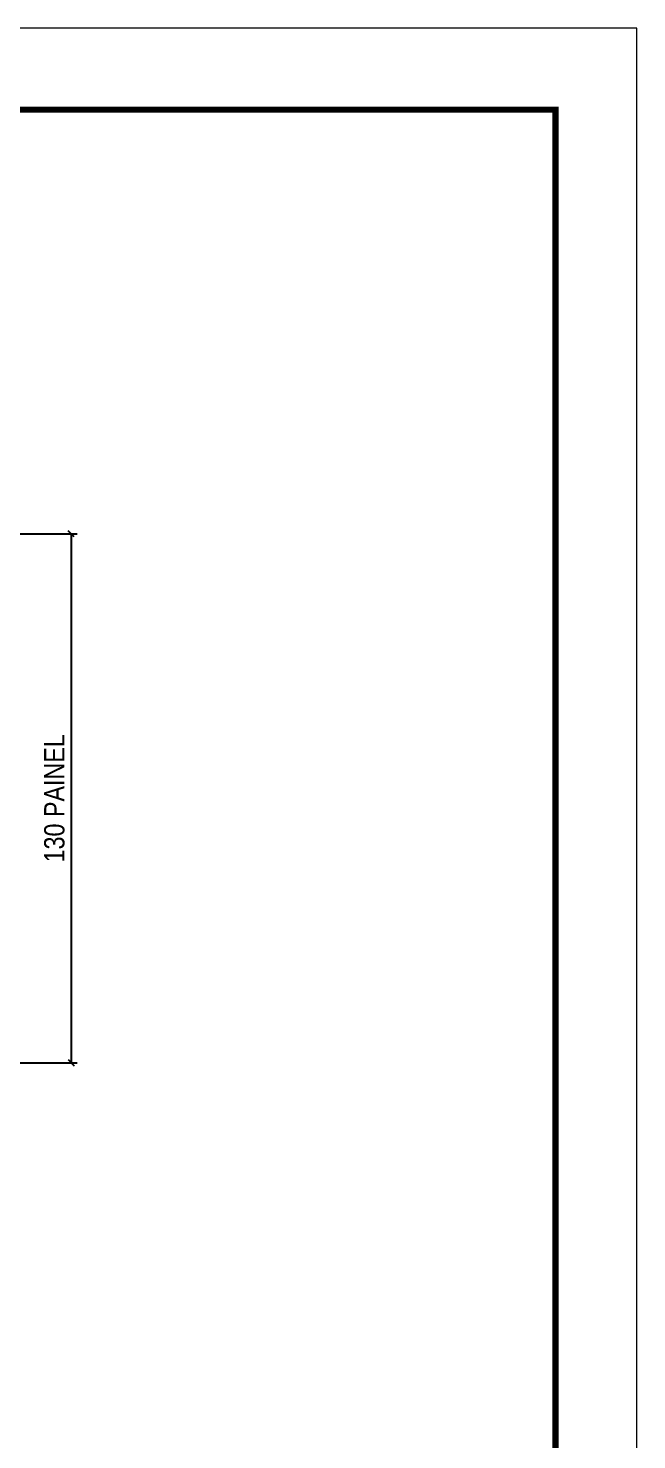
# Model space of a CAD drawing. Extents: x 28748 to 35002, y 14885 to 43501.
# Drawn here: x 34702 to 35002, y 29024 to 29718 of the extents above; entities that cross this region are included whole.
import ezdxf

# ---------------------------------------------------------------- set-up
doc = ezdxf.new("R2010")
doc.units = 0
doc.linetypes.add('DASHED', pattern=[0.75, 0.5, -0.25])
doc.layers.add('COTA', color=241, linetype='Continuous')
doc.layers.add('Folhas', color=255, linetype='Continuous', lineweight=9)
doc.layers.add('SARRAFO DE PRESSAO', color=251, linetype='DASHED', lineweight=9)
doc.styles.add('COTA TECNICA 2X', font='techl___.ttf', dxfattribs={"height": 10})
doc.dimstyles.new('SECAO PILAR', dxfattribs={"dimtxt": 10, "dimasz": 3, "dimexe": 3, "dimexo": 3, "dimgap": 3, "dimtad": 1, "dimdec": 1, "dimlfac": 0.5, "dimzin": 12, "dimdsep": 46, "dimtxsty": 'COTA TECNICA 2X', "dimblk1": 'OBLIQUE', "dimblk2": 'OBLIQUE', "dimsah": 1, "dimcen": 0.9, "dimclrd": 256, "dimclre": 256, "dimclrt": 256, "dimadec": 1, "dimazin": 3, "dimtfac": 1, "dimtdec": 1, "dimtmove": 0, "dimatfit": 3, "dimfxl": 1, "dimtolj": 1, "dimtzin": 12, "dimarcsym": 0})

# ---------------------------------------------------------------- blocks, each defined once
blk = doc.blocks.new('9999999999')
at = {"layer": 'Folhas'}
blk.add_lwpolyline([(98138.98, 34190.21), (99623.98, 34190.21), (99623.98, 35240.21), (98138.98, 35240.21)], close=True, dxfattribs=at)
at = {"layer": 'Folhas', "color": 30, "const_width": 3}
blk.add_lwpolyline([(98213.98, 34230.21), (99583.98, 34230.21), (99583.98, 35200.21), (98213.98, 35200.21)], close=True, dxfattribs=at)
blk = doc.blocks.new('_Oblique')
at = {"color": 0, "linetype": 'ByBlock', "lineweight": -2}
blk.add_line((-0.5, -0.5), (0.5, 0.5), dxfattribs=at)
blk = doc.blocks.new('*D1918')
at = {"layer": 'COTA', "lineweight": -2, "transparency": 16777216}
for p, q in [((34591.46, 29469.19), (34726.49, 29469.19)), ((34723.49, 29469.19), (34723.49, 29209.19)), ((34591.41, 29209.19), (34726.49, 29209.19))]:
    blk.add_line(p, q, dxfattribs=at)
at = {"layer": 'Defpoints', "color": 0, "transparency": 16777216}
for p in [(34588.46, 29469.19), (34588.41, 29209.19), (34723.49, 29209.19)]:
    blk.add_point(p, dxfattribs=at)
at = {"layer": 'COTA', "lineweight": -2, "transparency": 16777216, "xscale": 3, "yscale": 3, "zscale": 3}
for p, rotation in [((34723.49, 29469.19), 90), ((34723.49, 29209.19), 270)]:
    blk.add_blockref('_Oblique', p, dxfattribs=dict(at, rotation=rotation))
at = {"layer": 'COTA', "transparency": 16777216, "insert": (34715.27, 29339.19), "char_height": 10, "attachment_point": 5, "rotation": 90, "style": 'COTA TECNICA 2X'}
blk.add_mtext('\\A1;130 PAINEL', dxfattribs=at)

msp = doc.modelspace()

# ---------------------------------------------------------------- block references
at = {"layer": 'SARRAFO DE PRESSAO', "color": 6, "linetype": 'ByBlock'}
msp.add_blockref('9999999999', (-64622.14, -5522.36), dxfattribs=at)

# ---------------------------------------------------------------- dimensions: what is measured, and where the dimension line sits
at = {"layer": 'COTA'}
dim = msp.add_linear_dim(base=(34723.49, 29209.19), p1=(34588.46, 29469.19), p2=(34588.41, 29209.19), angle=270, text='<> PAINEL', dimstyle='SECAO PILAR', dxfattribs=at)
dim.commit()
dim.dimension.update_dxf_attribs({"geometry": '*D1918', "text_midpoint": (34715.27, 29339.19)})

doc.saveas('drawing.dxf')
